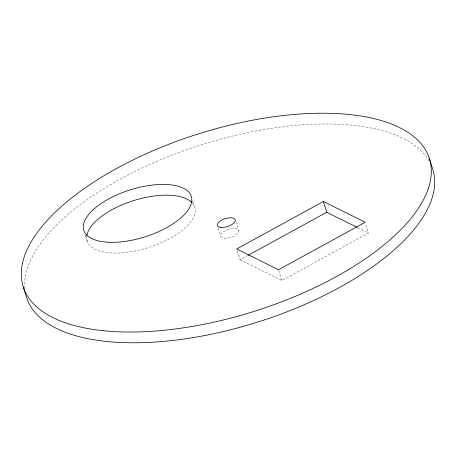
<?xml version="1.0" encoding="UTF-8"?>
<svg xmlns="http://www.w3.org/2000/svg" width="456" height="456" viewBox="0 0 456 456"><rect width="100%" height="100%" fill="white"/><g stroke="black" fill="none" stroke-linecap="round" stroke-linejoin="round"><path stroke-width="0.34" stroke-dasharray="2.28 1.71" d="M237.308 251.005L240.061 259.738L247.545 255.639M240.061 259.738L281.876 280.514L368.579 233.027L365.615 223.628M357.806 227.681L368.579 233.027M278.701 270.436L281.876 280.514M235.912 221.798L238.665 230.531M218.179 228.16L220.721 236.219M192.62 201.016L194.102 205.719M85.403 235.136L87.734 242.524M24.829 288.409A212.958 93.018 -17.5 0 1 201.757 144.649A212.958 93.018 -17.5 0 1 429.09 160.979M192.238 202.954A56.373 24.624 -17.5 0 1 148.211 247.642A56.373 24.624 -17.5 0 1 86.754 236.111M224.249 238.152A9.411 4.11 -17.5 0 0 238.687 231.637A9.411 4.11 -17.5 0 0 226.147 230.331A9.411 4.11 -17.5 0 0 224.249 238.152"/><path stroke-width="0.68" d="M323.372 201.506L236.67 248.987L278.491 269.764L365.193 222.283L323.372 201.506L326.758 212.257L357.173 227.362M248.167 255.297L326.758 212.257M429.307 158.278L432.693 169.028A212.958 93.018 -17.5 0 1 258.375 321.862A212.958 93.018 -17.5 0 1 26.693 297.722L23.307 286.972M86.845 235.484A56.373 24.624 -17.5 0 1 133.551 200.629A56.373 24.624 -17.5 0 1 191.754 202.441M103.045 330.697A212.958 93.018 -17.5 0 0 429.814 183.375A212.958 93.018 -17.5 0 0 146.062 153.803A212.958 93.018 -17.5 0 0 103.045 330.697M220.858 227.401A9.411 4.11 -17.5 0 0 235.302 220.892A9.411 4.11 -17.5 0 0 222.762 219.587A9.411 4.11 -17.5 0 0 220.858 227.401M107.553 242.199A56.373 24.624 -17.5 0 0 191.697 201.387A56.373 24.624 -17.5 0 0 113.339 196.536A56.373 24.624 -17.5 0 0 107.553 242.199"/></g></svg>
